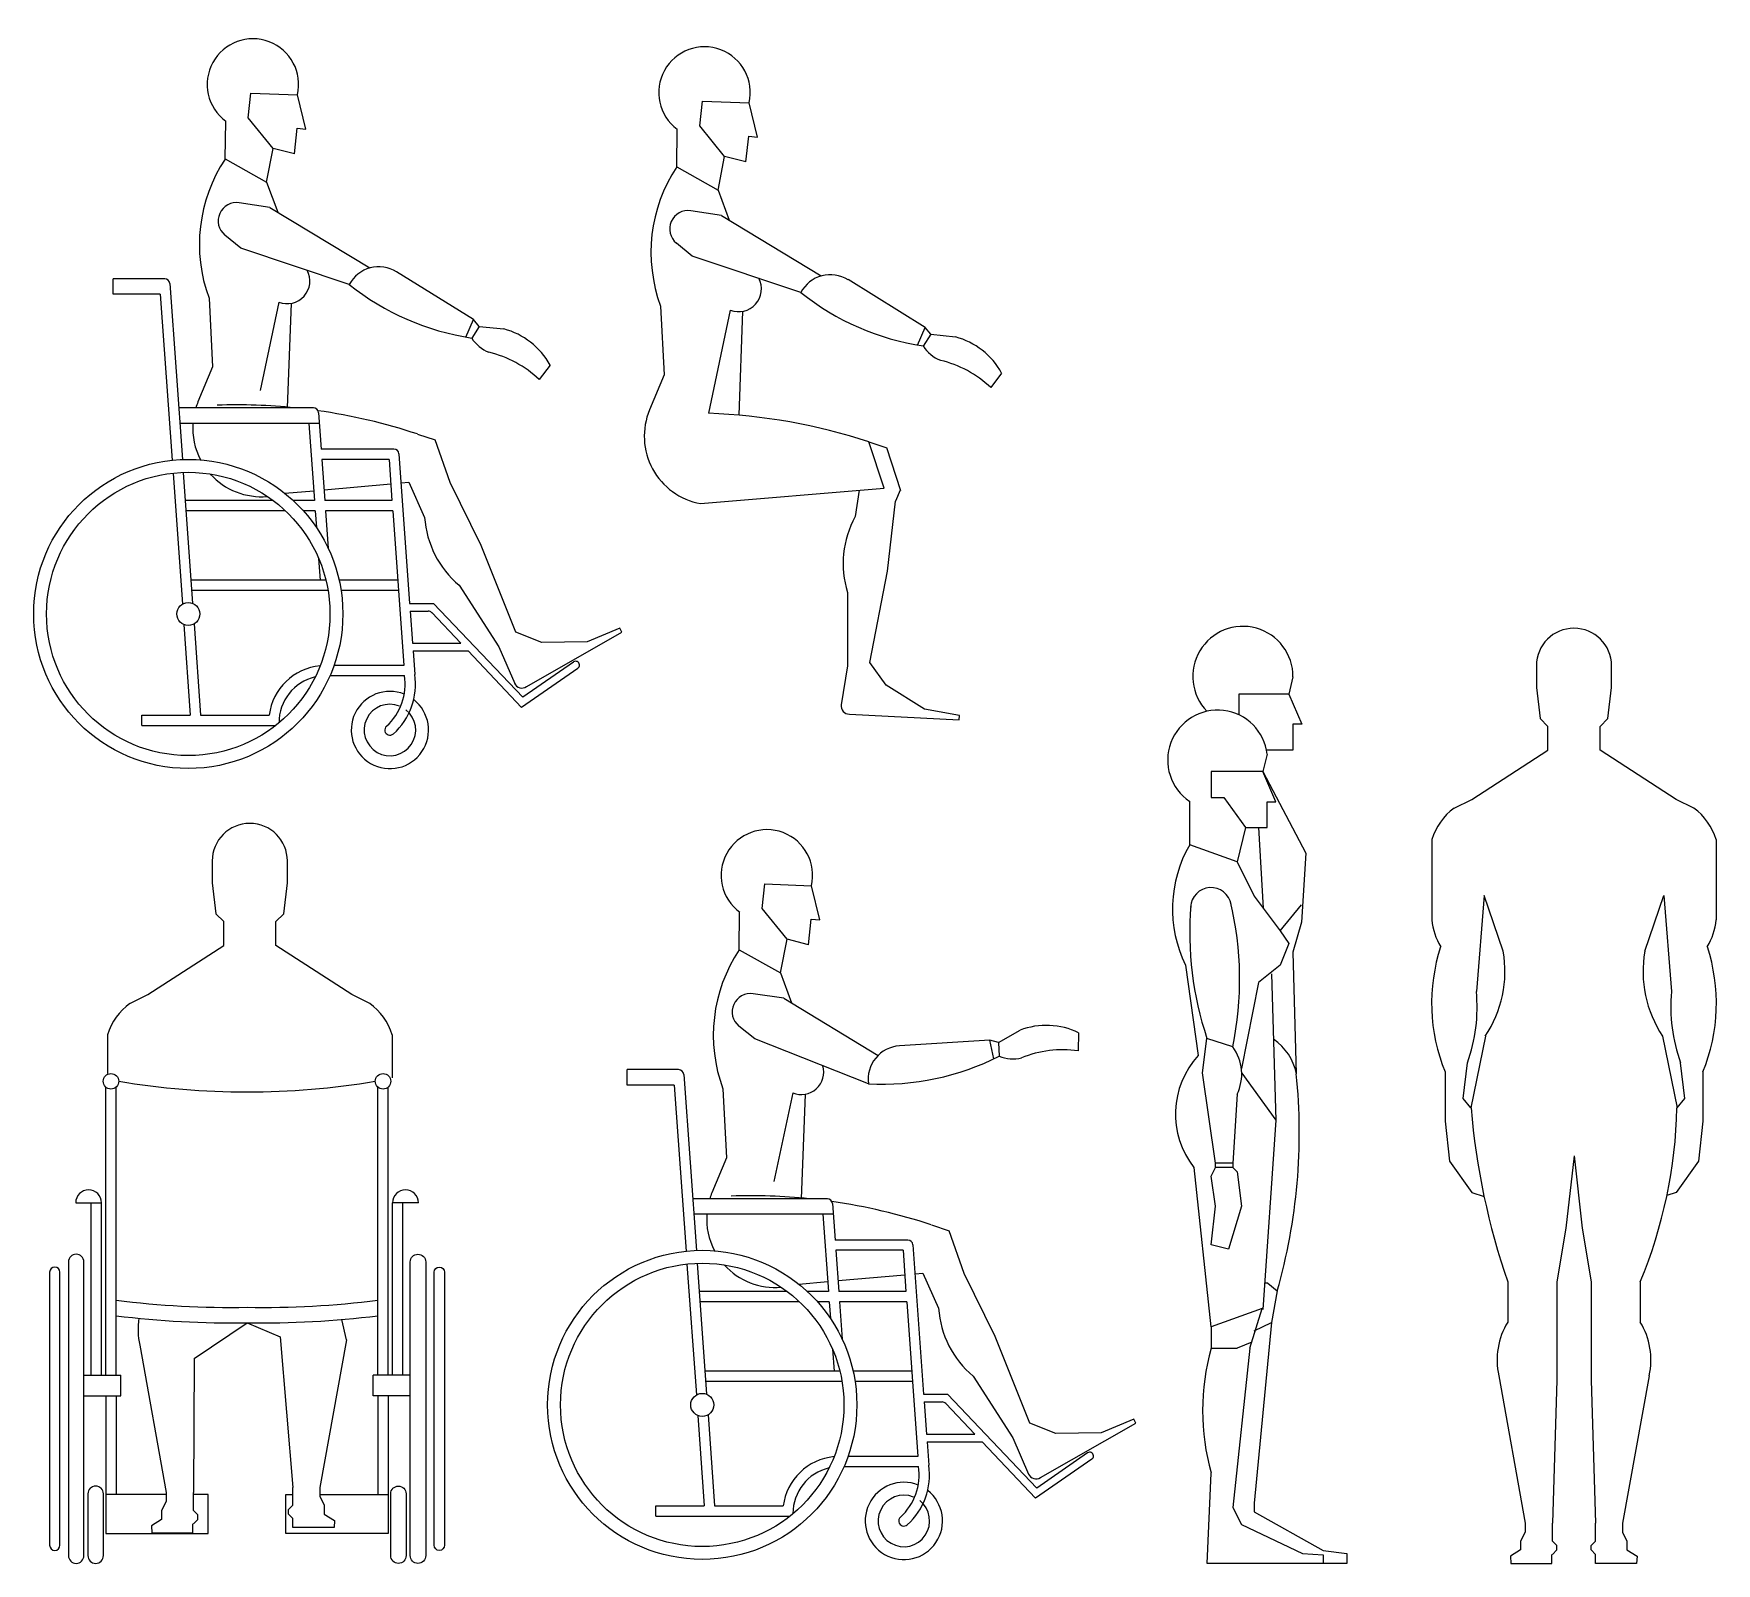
# Model space of a CAD drawing. Extents: x 427.09 to 430.36, y -32.82 to -29.85.
import ezdxf

# ---------------------------------------------------------------- set-up
doc = ezdxf.new("R2010")
doc.units = 0
doc.header["$LTSCALE"] = 0.25
doc.layers.get('0').update_dxf_attribs({"linetype": 'CONTINUOUS'})

# ---------------------------------------------------------------- blocks, each defined once
blk = doc.blocks.new('MU01')
for p, q in [((428.4992, -33.3979), (428.4831, -33.3315)), ((428.3427, -33.456), (428.3437, -33.3828)), ((428.477, -33.446), (428.4823, -33.3962)), ((428.4823, -33.3962), (428.4992, -33.3979)), ((428.4823, -33.3962), (428.4992, -33.3979)), ((428.4228, -33.5009), (428.4357, -33.4356)), ((428.3427, -33.456), (428.4228, -33.5009)), ((428.4228, -33.5009), (428.4446, -33.5591)), ((428.4297, -33.5501), (428.37, -33.541)), ((428.4297, -33.5501), (428.6233, -33.6675)), ((428.3729, -33.6289), (428.3421, -33.6039)), ((428.5836, -33.6997), (428.3729, -33.6289)), ((428.3113, -33.7261), (428.3182, -33.8595)), ((428.4466, -33.7337), (428.4042, -33.9342)), ((428.4706, -33.7362), (428.4631, -33.9378)), ((428.8098, -33.8017), (428.8249, -33.7676)), ((428.8356, -33.7809), (428.8211, -33.8036)), ((428.8356, -33.7809), (428.8835, -33.7859)), ((428.3182, -33.8595), (428.2899, -33.9275)), ((428.9731, -33.856), (428.952, -33.8841)), ((428.7452, -34.0797), (428.7157, -33.9899)), ((428.7157, -33.9899), (428.7501, -34.0014)), ((428.7774, -34.0845), (428.7501, -34.0014)), ((428.3887, -34.1094), (428.7452, -34.0797)), ((428.6966, -34.0837), (428.6888, -34.1348)), ((428.7761, -34.0837), (428.7672, -34.1046)), ((428.6779, -34.5183), (428.8907, -34.5291))]:
    blk.add_line(p, q)
for points in [[(428.477, -33.446), (428.4357, -33.4356), (428.3875, -33.3759), (428.3926, -33.328), (428.4831, -33.3315)], [(428.477, -33.446), (428.4357, -33.4356), (428.3875, -33.3759), (428.3926, -33.328), (428.4831, -33.3315)], [(428.477, -33.446), (428.4357, -33.4356), (428.3875, -33.3759), (428.3926, -33.328), (428.4831, -33.3315)], [(428.8356, -33.7809), (428.8249, -33.7676), (428.6752, -33.6748)], [(428.8907, -34.5291), (428.8911, -34.5206), (428.8235, -34.5086), (428.749, -34.4622), (428.7171, -34.4179), (428.7517, -34.2404), (428.7672, -34.1046)], [(428.6741, -34.2819), (428.6741, -34.4242), (428.6617, -34.5004), (428.6617, -34.5004)]]:
    blk.add_lwpolyline(points)
for centre, radius, start, end in [((428.3966, -33.3115), 0.0888, 346.978, 233.4549), ((428.5918, -33.6218), 0.2992, 146.3673, 200.3997), ((428.3647, -33.5763), 0.0356, 81.398, 230.7909), ((428.641, -33.73), 0.0649, 58.2055, 152.1631), ((428.4631, -33.693), 0.0439, 248.0192, 28.3258), ((428.8959, -33.309), 0.5002, 231.3538, 261.3905), ((428.8466, -33.9255), 0.1443, 28.7606, 75.1578), ((428.8794, -33.7673), 0.0687, 211.8395, 248.7094), ((428.805, -34.0394), 0.2138, 46.5661, 76.6028), ((428.4127, -33.9786), 0.133, 157.4101, 259.6322), ((428.364, -35.0572), 1.1238, 71.7646, 87.948), ((428.8555, -34.2258), 0.1899, 151.3563, 197.188), ((428.6773, -34.5025), 0.0157, 170.7495, 271.7193)]:
    blk.add_arc(centre, radius, start, end)
blk = doc.blocks.new('CAD_ROD_LAT')
for p, q in [((428.4782, -34.7092), (428.462, -34.6428)), ((428.3216, -34.7673), (428.3227, -34.6941)), ((428.456, -34.7573), (428.4612, -34.7074)), ((428.4612, -34.7074), (428.4782, -34.7092)), ((428.4612, -34.7074), (428.4782, -34.7092)), ((428.3216, -34.7673), (428.4017, -34.8121)), ((428.4017, -34.8121), (428.4147, -34.7468)), ((428.4017, -34.8121), (428.4235, -34.8704)), ((428.4086, -34.8614), (428.3489, -34.8523)), ((428.4086, -34.8614), (428.6023, -34.9788)), ((428.3518, -34.9402), (428.3211, -34.9151)), ((428.5625, -35.011), (428.3518, -34.9402)), ((428.2042, -34.9998), (428.1044, -34.9998)), ((428.1044, -35.0298), (428.1044, -34.9998)), ((428.1956, -35.0298), (428.1044, -35.0298)), ((428.1956, -35.0298), (428.2186, -35.3522)), ((428.2142, -35.0091), (428.2386, -35.3508)), ((428.2903, -35.0374), (428.2971, -35.1708)), ((428.4256, -35.045), (428.3892, -35.2169)), ((428.4495, -35.0475), (428.4419, -35.2505)), ((428.7887, -35.113), (428.8038, -35.0789)), ((428.8145, -35.0922), (428.8, -35.1149)), ((428.8145, -35.0922), (428.8625, -35.0972)), ((428.952, -35.1673), (428.9309, -35.1954)), ((428.2971, -35.1708), (428.2688, -35.2388)), ((428.4928, -35.2505), (428.2314, -35.2505)), ((428.5028, -35.2598), (428.5078, -35.3305)), ((428.5042, -35.2805), (428.2336, -35.2805)), ((428.4842, -35.2805), (428.4949, -35.4305)), ((428.6489, -35.3305), (428.5078, -35.3305)), ((428.6946, -35.3012), (428.729, -35.3127)), ((428.7583, -35.3953), (428.729, -35.3127)), ((428.6396, -35.3505), (428.5092, -35.3505)), ((428.5092, -35.3505), (428.515, -35.4305)), ((428.6396, -35.3505), (428.6453, -35.4305)), ((428.6589, -35.3398), (428.6796, -35.6299)), ((428.2204, -35.3771), (428.2386, -35.6314)), ((428.2404, -35.3757), (428.2585, -35.6299)), ((428.6629, -35.3963), (428.6782, -35.395)), ((428.6782, -35.395), (428.7086, -35.463)), ((428.4373, -35.4162), (428.4935, -35.4113)), ((428.5135, -35.4095), (428.643, -35.3981)), ((428.415, -35.4305), (428.2443, -35.4305)), ((428.4387, -35.4505), (428.2457, -35.4505)), ((428.4949, -35.4305), (428.4539, -35.4305)), ((428.4963, -35.4505), (428.4736, -35.4505)), ((428.4963, -35.4505), (428.4986, -35.4827)), ((428.6453, -35.4305), (428.515, -35.4305)), ((428.6467, -35.4505), (428.5164, -35.4505)), ((428.5164, -35.4505), (428.5216, -35.5232)), ((428.6467, -35.4505), (428.6681, -35.7505)), ((428.5029, -35.5427), (428.5059, -35.585)), ((428.517, -35.585), (428.2553, -35.585)), ((428.6563, -35.585), (428.5427, -35.585)), ((428.5212, -35.605), (428.2567, -35.605)), ((428.6578, -35.605), (428.5465, -35.605)), ((428.6796, -35.6299), (428.726, -35.6299)), ((428.6807, -35.6449), (428.7153, -35.6449)), ((428.6807, -35.6449), (428.6851, -35.7073)), ((428.7788, -35.7073), (428.7225, -35.648)), ((428.899, -35.8121), (428.726, -35.6299)), ((428.2414, -35.6711), (428.254, -35.8468)), ((428.2614, -35.6697), (428.274, -35.8468)), ((428.9067, -35.7916), (429.0916, -35.6857)), ((428.6851, -35.7073), (428.7788, -35.7073)), ((428.6862, -35.7223), (428.7931, -35.7223)), ((428.6862, -35.7223), (428.6894, -35.7679)), ((428.8969, -35.8318), (428.7931, -35.7223)), ((428.6681, -35.7505), (428.5328, -35.7505)), ((428.9975, -35.7438), (428.899, -35.8121)), ((428.6696, -35.7705), (428.5249, -35.7705)), ((429.0061, -35.7561), (428.8969, -35.8318)), ((428.1598, -35.8468), (428.254, -35.8468)), ((428.1598, -35.8668), (428.1598, -35.8468)), ((428.274, -35.8468), (428.4071, -35.8468)), ((428.1598, -35.8668), (428.4198, -35.8668))]:
    blk.add_line(p, q)
for points in [[(428.456, -34.7573), (428.4147, -34.7468), (428.3664, -34.6872), (428.3715, -34.6393), (428.462, -34.6428)], [(428.456, -34.7573), (428.4147, -34.7468), (428.3664, -34.6872), (428.3715, -34.6393), (428.462, -34.6428)], [(428.456, -34.7573), (428.4147, -34.7468), (428.3664, -34.6872), (428.3715, -34.6393), (428.462, -34.6428)], [(428.8145, -35.0922), (428.8038, -35.0789), (428.6541, -34.9861)], [(429.0916, -35.6857), (429.0874, -35.6783), (429.0239, -35.7048), (428.9362, -35.706), (428.8854, -35.6859), (428.8187, -35.5179), (428.7583, -35.3953)], [(428.7757, -35.5948), (428.8527, -35.7145), (428.8834, -35.7853), (428.8834, -35.7853)]]:
    blk.add_lwpolyline(points)
for radius in [0.3, 0.275, 0.0223]:
    blk.add_circle((428.25, -35.6505), radius)
for centre, radius, start, end in [((428.3755, -34.6228), 0.0888, 346.978, 233.4549), ((428.5707, -34.9331), 0.2992, 146.3673, 200.3997), ((428.3436, -34.8875), 0.0356, 81.398, 230.7909), ((428.2042, -35.0098), 0.01, 4.0856, 90), ((428.442, -35.0043), 0.0439, 248.0192, 28.3258), ((428.6199, -35.0413), 0.0649, 58.2055, 152.1631), ((428.8749, -34.6203), 0.5002, 231.3538, 261.3905), ((428.8255, -35.2368), 0.1443, 28.7606, 75.1578), ((428.8584, -35.0786), 0.0687, 211.8395, 248.7094), ((428.7839, -35.3506), 0.2138, 46.5661, 76.6028), ((428.3916, -35.2899), 0.133, 157.4101, 162.7934), ((428.3429, -36.3685), 1.1238, 84.1658, 91.8709), ((428.4928, -35.2605), 0.01, 4.0856, 90), ((428.3429, -36.3685), 1.1238, 71.7646, 81.8778), ((428.3916, -35.2899), 0.133, 175.9736, 207.5996), ((428.6489, -35.3405), 0.01, 4.0856, 90), ((428.3916, -35.2899), 0.133, 222.024, 275.0988), ((428.898, -35.4496), 0.1899, 184.0699, 229.9016), ((428.7153, -35.6549), 0.01, 43.5001, 90), ((428.5168, -35.8612), 0.1107, 95.6599, 172.5165), ((429.0018, -35.7499), 0.0075, 304.743, 124.743), ((428.5168, -35.8612), 0.0907, 103.1325, 180.2854), ((428.5616, -35.7871), 0.1093, 311.9003, 8.9516), ((428.5616, -35.7871), 0.1293, 311.9003, 8.5591), ((428.8976, -35.7786), 0.0157, 203.4631, 304.4329), ((428.6413, -35.8758), 0.075, 68.1451, 52.0104), ((428.6413, -35.8758), 0.05, 68.1451, 52.0104), ((428.6413, -35.8758), 0.01, 131.9003, 311.9003)]:
    blk.add_arc(centre, radius, start, end)

msp = doc.modelspace()

# ---------------------------------------------------------------- linework, layer by layer
at = {"color": 0}
for p, q in [((429.5386, -31.1032), (429.5306, -31.1366)), ((429.5306, -31.1366), (429.4338, -31.1366)), ((429.4338, -31.1366), (429.4338, -31.1771)), ((429.5306, -31.1366), (429.5557, -31.1951)), ((430.0333, -31.2456), (430.0333, -31.1993)), ((430.1344, -31.2456), (430.1344, -31.1993)), ((429.8859, -31.341), (430.0333, -31.2456)), ((430.2819, -31.341), (430.1344, -31.2456)), ((429.3381, -31.429), (429.3381, -31.3451)), ((429.8512, -31.3583), (429.8859, -31.341)), ((430.3166, -31.3583), (430.2819, -31.341)), ((429.4718, -31.3956), (429.4806, -31.5521)), ((429.43, -31.4624), (429.3381, -31.429)), ((429.8078, -31.419), (429.8078, -31.5751)), ((430.3599, -31.419), (430.3599, -31.5751)), ((428.6204, -31.5751), (428.6042, -31.5086)), ((429.9095, -31.5279), (429.8945, -31.7139)), ((429.9466, -31.6358), (429.9095, -31.5279)), ((430.2212, -31.6358), (430.2583, -31.5279)), ((430.2583, -31.5279), (430.2732, -31.7139)), ((428.4638, -31.6332), (428.4648, -31.5599)), ((428.5982, -31.6231), (428.6034, -31.5733)), ((428.6034, -31.5733), (428.6204, -31.5751)), ((428.6034, -31.5733), (428.6204, -31.5751)), ((429.5136, -31.5961), (429.5553, -31.546)), ((427.4637, -31.6244), (427.4637, -31.5782)), ((427.5649, -31.6244), (427.5649, -31.5782)), ((427.3163, -31.7198), (427.4637, -31.6244)), ((427.7123, -31.7198), (427.5649, -31.6244)), ((428.4638, -31.6332), (428.5439, -31.678)), ((428.5439, -31.678), (428.5568, -31.6127)), ((428.5439, -31.678), (428.5657, -31.7362)), ((429.4969, -31.6796), (429.5052, -31.9636)), ((427.2816, -31.7371), (427.3163, -31.7198)), ((427.747, -31.7371), (427.7123, -31.7198)), ((428.5508, -31.7272), (428.4911, -31.7182)), ((428.5508, -31.7272), (428.7335, -31.838)), ((427.2382, -31.7978), (427.2382, -31.8734)), ((427.7904, -31.7978), (427.7904, -31.8817)), ((428.494, -31.806), (428.4633, -31.781)), ((428.9669, -31.8127), (429.0089, -31.789)), ((429.1225, -31.794), (429.1216, -31.8292)), ((429.9119, -31.8006), (429.884, -31.9401)), ((430.2559, -31.8006), (430.2838, -31.9401)), ((428.7146, -31.8931), (428.494, -31.806)), ((428.9581, -31.8447), (428.9505, -31.8082)), ((428.9669, -31.8127), (428.9683, -31.8397)), ((429.4217, -31.8216), (429.3716, -31.8049)), ((428.3464, -31.8657), (428.2466, -31.8657)), ((428.2466, -31.8957), (428.2466, -31.8657)), ((427.2348, -32.4585), (427.2348, -31.8995)), ((427.2548, -32.4585), (427.2548, -31.8995)), ((427.7628, -32.4585), (427.7628, -31.8995)), ((427.7828, -32.4585), (427.7828, -31.8995)), ((428.3378, -31.8957), (428.2466, -31.8957)), ((428.3378, -31.8957), (428.3608, -32.218)), ((428.3564, -31.875), (428.3808, -32.2166)), ((428.4324, -31.9032), (428.4393, -32.0366)), ((428.5678, -31.9108), (428.5314, -32.0827)), ((428.5917, -31.9134), (428.5841, -32.1164)), ((428.4393, -32.0366), (428.411, -32.1046)), ((429.3799, -32.3646), (429.3465, -32.0555)), ((429.4217, -32.0472), (429.3883, -32.0472)), ((429.4217, -32.0555), (429.3883, -32.0555)), ((430.0839, -32.0333), (430.068, -32.1736)), ((430.0839, -32.0333), (430.0997, -32.1736)), ((427.1764, -32.124), (427.2264, -32.124)), ((427.2064, -32.4585), (427.2064, -32.124)), ((427.2264, -32.4585), (427.2264, -32.124)), ((427.7913, -32.4585), (427.7913, -32.124)), ((427.8413, -32.124), (427.7913, -32.124)), ((427.8113, -32.4585), (427.8113, -32.124)), ((428.635, -32.1164), (428.3736, -32.1164)), ((428.645, -32.1257), (428.65, -32.1964)), ((428.6464, -32.1464), (428.3758, -32.1464)), ((428.6264, -32.1464), (428.6371, -32.2964)), ((428.7911, -32.1964), (428.65, -32.1964)), ((428.8368, -32.167), (428.8712, -32.1785)), ((428.9005, -32.2612), (428.8712, -32.1785)), ((430.068, -32.1736), (430.0506, -32.2776)), ((430.0997, -32.1736), (430.1171, -32.2776)), ((428.7818, -32.2164), (428.6514, -32.2164)), ((428.6514, -32.2164), (428.6572, -32.2964)), ((428.7818, -32.2164), (428.7875, -32.2964)), ((428.8011, -32.2057), (428.8218, -32.4957)), ((428.3626, -32.243), (428.3808, -32.4972)), ((428.3825, -32.2415), (428.4007, -32.4958)), ((428.8051, -32.2622), (428.8204, -32.2608)), ((428.8204, -32.2608), (428.8508, -32.3289)), ((428.5795, -32.2821), (428.6357, -32.2771)), ((428.6557, -32.2753), (428.7852, -32.2639)), ((429.4895, -32.2801), (429.4836, -32.2801)), ((429.4895, -32.2801), (429.5079, -32.2953)), ((429.9552, -32.2776), (429.9552, -32.3557)), ((430.0506, -32.2776), (430.0506, -32.383)), ((430.1171, -32.2776), (430.1171, -32.383)), ((430.2125, -32.2776), (430.2125, -32.3557)), ((428.5572, -32.2964), (428.3865, -32.2964)), ((428.5809, -32.3164), (428.3879, -32.3164)), ((428.6371, -32.2964), (428.5961, -32.2964)), ((428.6385, -32.3164), (428.6158, -32.3164)), ((428.6385, -32.3164), (428.6408, -32.3486)), ((428.7875, -32.2964), (428.6572, -32.2964)), ((428.7889, -32.3164), (428.6586, -32.3164)), ((428.6586, -32.3164), (428.6638, -32.389)), ((428.7889, -32.3164), (428.8103, -32.6164)), ((429.5079, -32.2953), (429.4968, -32.3565)), ((427.4061, -32.4265), (427.5088, -32.3569)), ((427.7021, -32.3903), (427.6927, -32.3507)), ((429.4551, -32.4064), (429.4785, -32.3296)), ((429.4969, -32.3563), (429.4634, -32.7071)), ((429.4634, -32.373), (429.4968, -32.3565)), ((427.7021, -32.3903), (427.6501, -32.6765)), ((427.3006, -32.4004), (427.3517, -32.6867)), ((428.6451, -32.4085), (428.6481, -32.4509)), ((429.3799, -32.4064), (429.43, -32.4064)), ((429.4551, -32.4064), (429.4217, -32.7155)), ((429.4588, -32.3944), (429.43, -32.4064)), ((428.6592, -32.4509), (428.3975, -32.4509)), ((428.7985, -32.4509), (428.6849, -32.4509)), ((427.1922, -32.4585), (427.2641, -32.4585)), ((427.2641, -32.499), (427.2641, -32.4585)), ((427.7536, -32.499), (427.7536, -32.4585)), ((427.8255, -32.4585), (427.7536, -32.4585)), ((428.6634, -32.4709), (428.3989, -32.4709)), ((428.7999, -32.4709), (428.6887, -32.4709)), ((429.9379, -32.4598), (429.989, -32.746)), ((430.2298, -32.4598), (430.1778, -32.746)), ((427.1922, -32.499), (427.2641, -32.499)), ((427.2348, -32.499), (427.2348, -32.6901)), ((427.2548, -32.499), (427.2548, -32.6901)), ((427.8255, -32.499), (427.7536, -32.499)), ((427.7628, -32.499), (427.7628, -32.6901)), ((427.7828, -32.499), (427.7828, -32.6901)), ((428.8218, -32.4957), (428.8682, -32.4957)), ((428.8228, -32.5107), (428.8575, -32.5107)), ((428.8228, -32.5107), (428.8273, -32.5731)), ((428.921, -32.5731), (428.8647, -32.5138)), ((429.0412, -32.678), (428.8682, -32.4957)), ((428.3836, -32.537), (428.3961, -32.7127)), ((428.4036, -32.5356), (428.4162, -32.7127)), ((429.0489, -32.6575), (429.2338, -32.5516)), ((428.8273, -32.5731), (428.921, -32.5731)), ((428.8284, -32.5881), (428.9352, -32.5881)), ((428.8284, -32.5881), (428.8316, -32.6337)), ((429.0391, -32.6976), (428.9352, -32.5881)), ((428.8103, -32.6164), (428.675, -32.6164)), ((429.1397, -32.6096), (429.0412, -32.678)), ((428.8118, -32.6364), (428.6671, -32.6364)), ((429.1483, -32.6219), (429.0391, -32.6976)), ((427.598, -32.7112), (427.598, -32.6765)), ((427.4047, -32.7213), (427.4047, -32.6867)), ((427.5893, -32.7198), (427.598, -32.7112)), ((428.302, -32.7127), (428.3961, -32.7127)), ((428.302, -32.7327), (428.302, -32.7127)), ((428.4162, -32.7127), (428.5493, -32.7127)), ((429.4217, -32.7155), (429.4384, -32.7489)), ((429.4634, -32.7071), (429.4634, -32.7238)), ((427.4037, -32.7647), (427.4037, -32.7474)), ((427.4133, -32.73), (427.4047, -32.7213)), ((427.4047, -32.7474), (427.4133, -32.7387)), ((427.4133, -32.7387), (427.4133, -32.73)), ((427.5893, -32.7285), (427.5893, -32.7198)), ((427.598, -32.7372), (427.5893, -32.7285)), ((427.598, -32.7545), (427.598, -32.7372)), ((428.302, -32.7327), (428.562, -32.7327)), ((429.4384, -32.7489), (429.557, -32.8051)), ((429.4634, -32.7238), (429.5971, -32.799)), ((430.042, -32.7807), (430.042, -32.746)), ((430.1258, -32.7807), (430.1258, -32.746)), ((430.0506, -32.7894), (430.042, -32.7807)), ((430.1171, -32.7894), (430.1258, -32.7807)), ((429.557, -32.8051), (429.5971, -32.8074)), ((429.5971, -32.799), (429.6428, -32.8051)), ((429.5971, -32.8074), (429.5971, -32.824)), ((429.6428, -32.8051), (429.6428, -32.824)), ((430.041, -32.824), (430.041, -32.8067)), ((430.042, -32.8067), (430.0506, -32.798)), ((430.0506, -32.798), (430.0506, -32.7894)), ((430.1171, -32.798), (430.1171, -32.7894)), ((430.1258, -32.8067), (430.1171, -32.798)), ((430.1258, -32.824), (430.1258, -32.8067)), ((429.6428, -32.824), (429.3719, -32.824))]:
    msp.add_line(p, q, dxfattribs=at)
for points in [[(430.1344, -31.1993), (430.1496, -31.1841), (430.1568, -31.1241), (430.1568, -31.0818, 1), (430.0109, -31.0818), (430.0109, -31.1241), (430.0181, -31.1841), (430.0333, -31.1993)], [(427.5649, -31.5782), (427.5801, -31.563), (427.5872, -31.503), (427.5872, -31.4606, 1), (427.4413, -31.4606), (427.4413, -31.503), (427.4485, -31.563), (427.4637, -31.5782)]]:
    msp.add_lwpolyline(points, format="xyb", dxfattribs=at)
for points in [[(429.5557, -31.1951), (429.5386, -31.1951), (429.5386, -31.2452), (429.4872, -31.2452)], [(429.4885, -31.2536), (429.4802, -31.287)], [(429.4802, -31.287), (429.5637, -31.4457), (429.5553, -31.5794), (429.5386, -31.6378), (429.545, -31.8737)], [(429.4467, -31.3956), (429.43, -31.4624)], [(429.43, -31.4624), (429.4634, -31.5292), (429.5136, -31.5961), (429.5303, -31.6211), (429.5136, -31.6629), (429.4718, -31.6963), (429.4384, -31.8634)], [(428.5982, -31.6231), (428.5568, -31.6127), (428.5086, -31.553), (428.5137, -31.5051), (428.6042, -31.5086)], [(428.5982, -31.6231), (428.5568, -31.6127), (428.5086, -31.553), (428.5137, -31.5051), (428.6042, -31.5086)], [(428.5982, -31.6231), (428.5568, -31.6127), (428.5086, -31.553), (428.5137, -31.5051), (428.6042, -31.5086)], [(429.3298, -31.6629), (429.3548, -31.8383)], [(428.9669, -31.8127), (428.9505, -31.8082), (428.7748, -31.8196)], [(429.43, -31.9135), (429.4217, -32.0472), (429.4217, -32.0555), (429.43, -32.0639), (429.4384, -32.1307), (429.4133, -32.2143), (429.3799, -32.2059), (429.3883, -32.1307), (429.3799, -32.0722), (429.3883, -32.0555), (429.3883, -32.0472), (429.3632, -31.8718), (429.3716, -31.8049)], [(429.8338, -31.87), (429.8338, -31.9654), (429.8425, -32.0435), (429.8859, -32.1042), (429.9093, -32.112)], [(429.884, -31.9401), (429.8685, -31.922), (429.8772, -31.8527)], [(430.3339, -31.87), (430.3339, -31.9654), (430.3252, -32.0435), (430.2819, -32.1042), (430.2642, -32.1101)], [(430.2838, -31.9401), (430.2992, -31.922), (430.2905, -31.8527)], [(429.4391, -31.8724), (429.5052, -31.9636), (429.4802, -32.3312)], [(429.2338, -32.5516), (429.2295, -32.5442), (429.1661, -32.5707), (429.0784, -32.5718), (429.0276, -32.5518), (428.9608, -32.3837), (428.9005, -32.2612)], [(427.5088, -32.3569), (427.573, -32.3841), (427.598, -32.6765)], [(429.4785, -32.3296), (429.3799, -32.3646), (429.3799, -32.4064)], [(430.0506, -32.3557), (430.0506, -32.4684), (430.042, -32.746)], [(430.1171, -32.3557), (430.1171, -32.4684), (430.1258, -32.746)], [(427.4061, -32.4265), (427.4061, -32.4265), (427.4047, -32.6867)], [(428.9179, -32.4606), (428.9949, -32.5803), (429.0256, -32.6512), (429.0256, -32.6512)], [(429.3719, -32.824), (429.3799, -32.6487)], [(427.6501, -32.6765), (427.6501, -32.6938), (427.6587, -32.7112), (427.6587, -32.7285), (427.6784, -32.7408), (427.6777, -32.7545), (427.598, -32.7545)], [(427.3517, -32.6901), (427.2348, -32.6901), (427.2348, -32.766), (427.4333, -32.766), (427.4333, -32.6901), (427.4047, -32.6901)], [(427.3517, -32.6867), (427.3517, -32.704), (427.343, -32.7213), (427.343, -32.7387), (427.3233, -32.751), (427.324, -32.7647), (427.4037, -32.7647)], [(427.6501, -32.6901), (427.7828, -32.6901), (427.7828, -32.766), (427.5844, -32.766), (427.5844, -32.6901), (427.598, -32.6901)], [(429.989, -32.746), (429.989, -32.7633), (429.9803, -32.7807), (429.9803, -32.798), (429.9606, -32.8103), (429.9613, -32.824), (430.041, -32.824)], [(430.1778, -32.746), (430.1778, -32.7633), (430.1865, -32.7807), (430.1865, -32.798), (430.2062, -32.8103), (430.2054, -32.824), (430.1258, -32.824)]]:
    msp.add_lwpolyline(points, dxfattribs=at)
msp.add_lwpolyline([(429.4882, -31.3956), (429.4882, -31.3455), (429.5052, -31.3455), (429.4802, -31.287), (429.3799, -31.287), (429.3799, -31.3371), (429.4043, -31.3371), (429.4467, -31.3956)], close=True, dxfattribs=at)
for points in [[(427.1622, -32.809, 1), (427.1922, -32.809), (427.1922, -32.239, 1), (427.1622, -32.239)], [(427.8555, -32.809, -1), (427.8255, -32.809), (427.8255, -32.239, -1), (427.8555, -32.239)], [(427.1257, -32.789, 1), (427.1457, -32.789), (427.1457, -32.259, 1), (427.1257, -32.259)], [(427.892, -32.789, -1), (427.872, -32.789), (427.872, -32.259, -1), (427.892, -32.259)], [(427.2001, -32.809, 1), (427.2301, -32.809), (427.2301, -32.689, 1), (427.2001, -32.689)], [(427.8176, -32.809, -1), (427.7876, -32.809), (427.7876, -32.689, -1), (427.8176, -32.689)]]:
    msp.add_lwpolyline(points, format="xyb", close=True, dxfattribs=at)
for centre, radius in [((427.2448, -31.8883), 0.015), ((427.7728, -31.8883), 0.015), ((428.3922, -32.5164), 0.3), ((428.3922, -32.5164), 0.275), ((428.3922, -32.5164), 0.0223)]:
    msp.add_circle(centre, radius, dxfattribs=at)
for centre, radius, start, end in [((429.4414, -31.1024), 0.0972, 359.5064, 224.0964), ((429.3923, -31.2647), 0.0969, 6.5889, 236.0474), ((429.9206, -31.4537), 0.118, 126.0274, 162.8973), ((430.2472, -31.4537), 0.118, 17.1027, 53.9726), ((428.5177, -31.4886), 0.0888, 346.978, 233.4549), ((429.5536, -31.5538), 0.2489, 149.9144, 205.9947), ((429.3794, -31.5517), 0.0395, 9.4926, 177.8508), ((428.7901, -31.691), 0.645, 348.3104, 13.5263), ((429.9917, -31.5986), 0.6536, 175.4858, 198.4022), ((429.9336, -31.5621), 0.1264, 185.9061, 210.9638), ((430.2342, -31.5621), 0.1264, 329.0362, 354.0939), ((428.7129, -31.7989), 0.2992, 146.3673, 200.3997), ((430.1591, -31.7368), 0.3515, 161.8205, 202.2703), ((429.7232, -31.6749), 0.2267, 326.3099, 9.9128), ((430.4445, -31.6749), 0.2267, 170.0872, 213.6901), ((430.0087, -31.7368), 0.3515, 337.7297, 18.1795), ((427.351, -31.8325), 0.118, 126.0274, 162.8973), ((427.6776, -31.8325), 0.118, 17.1027, 53.9726), ((428.4858, -31.7534), 0.0356, 81.398, 230.7909), ((429.5736, -31.7443), 0.3223, 340.3462, 5.4038), ((430.5941, -31.7443), 0.3223, 174.5962, 199.6538), ((429.0599, -31.9241), 0.1443, 64.2761, 110.6733), ((428.779, -31.8844), 0.0649, 93.721, 187.6787), ((429.0922, -32.0409), 0.2138, 82.0816, 112.1183), ((429.3502, -31.8745), 0.0889, 333.9307, 36.4582), ((429.4433, -31.8931), 0.1036, 10.7674, 56.3775), ((428.3464, -31.8757), 0.01, 4.0856, 90), ((428.5842, -31.8701), 0.0439, 248.0192, 15.6725), ((428.742, -31.3936), 0.5002, 266.8693, 296.906), ((428.9948, -31.7762), 0.0687, 247.3551, 284.225), ((429.4785, -31.9519), 0.1679, 137.4454, 218.1494), ((427.5088, -30.3941), 1.5148, 260.5389, 279.4611), ((428.4364, -31.9886), 1.1145, 344.0251, 5.9134), ((431.2695, -31.8239), 1.3903, 184.794, 199.0475), ((429.3451, -31.9182), 0.9389, 337.493, 358.6655), ((427.2014, -32.124), 0.025, 0, 180), ((427.8163, -32.124), 0.025, 0, 180), ((428.5338, -32.1557), 0.133, 157.4101, 162.7934), ((428.4851, -33.2343), 1.1238, 84.1658, 91.8709), ((428.635, -32.1264), 0.01, 4.0856, 90), ((428.4851, -33.2343), 1.1238, 71.7646, 81.8778), ((428.5338, -32.1557), 0.133, 175.9736, 207.5996), ((428.7911, -32.2064), 0.01, 4.0856, 90), ((428.5338, -32.1557), 0.133, 222.024, 275.0988), ((427.4772, -30.5617), 1.7655, 262.7653, 271.0275), ((427.5405, -30.5617), 1.7655, 268.9725, 277.2347), ((427.4772, -30.5617), 1.7955, 262.8868, 271.0103), ((427.4394, -32.3701), 0.142, 171.1923, 192.3391), ((427.5405, -30.5617), 1.7955, 268.9897, 277.1132), ((429.0402, -32.3154), 0.1899, 184.0699, 229.9016), ((430.0767, -32.4294), 0.142, 148.7363, 192.3391), ((430.0911, -32.4294), 0.142, 347.6609, 31.2637), ((429.806, -32.5275), 0.4429, 164.1288, 195.8712), ((428.8575, -32.5207), 0.01, 43.5001, 90), ((428.659, -32.7271), 0.1107, 95.6599, 172.5165), ((429.144, -32.6158), 0.0075, 304.743, 124.743), ((428.659, -32.7271), 0.0907, 103.1325, 180.2854), ((428.7038, -32.6529), 0.1093, 311.9003, 8.9516), ((428.7038, -32.6529), 0.1293, 311.9003, 8.5591), ((429.0398, -32.6445), 0.0157, 203.4631, 304.4329), ((428.7835, -32.7417), 0.075, 68.1451, 52.0104), ((428.7835, -32.7417), 0.05, 68.1451, 52.0104), ((428.7835, -32.7417), 0.01, 131.9003, 311.9003)]:
    msp.add_arc(centre, radius, start, end, dxfattribs=at)

# ---------------------------------------------------------------- block references
for name, p in [('CAD_ROD_LAT', (-0.8552, 4.6694)), ('MU01', (0, 3.3426))]:
    msp.add_blockref(name, p, dxfattribs=at)

doc.saveas('drawing.dxf')
